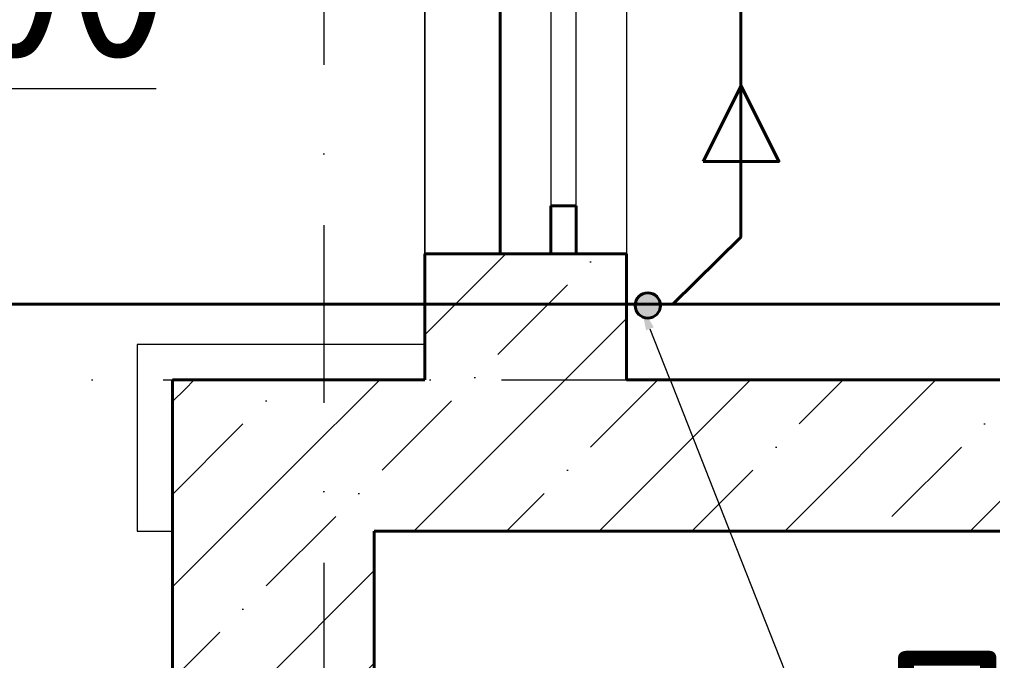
# Model space of a CAD drawing. Header units: feet. Extents: x -10410 to 374725, y -46422 to 88923.
# Drawn here: x 1166 to 3095, y 45079 to 46351 of the extents above; entities that cross this region are included whole.
import ezdxf
from ezdxf import colors
from ezdxf.entities.mleader import LeaderData, LeaderLine
from ezdxf.enums import TextEntityAlignment as Align
from ezdxf.math import Vec2, Vec3

# ---------------------------------------------------------------- set-up
doc = ezdxf.new("R2010")
doc.units = ezdxf.units.FT
doc.header["$MEASUREMENT"] = 0
doc.set_wipeout_variables(frame=1)
doc.linetypes.add('Wipeout_Contour', pattern=[1000, 0, -1000])
doc.linetypes.add('Штрихпунктирная', pattern=[670.2777624130249, 352.777767181396, -176.388883590699, 0, -141.11111164093])
for name, color, linetype in [('Интерьер - Мебель', 7, 'Continuous'), ('Конструктив - Перекрытия', 7, 'Continuous'), ('Конструктив - Стены Несущие', 7, 'Continuous'), ('Окна ArchiCAD', 7, 'Continuous'), ('Элемент Модели - Оси', 7, 'Continuous')]:
    doc.layers.add(name, color=color, linetype=linetype)
for name, color, linetype, lineweight in [('Интерьер - Мебель_Ном._пера__7', 7, 'Continuous', 20), ('канализация', 30, 'Continuous', 40), ('Конструктив - Перекрытия_Ном._пера__21', 7, 'Continuous', 40), ('Конструктив - Стены Несущие_Ном._пера__21', 7, 'Continuous', 40), ('Окна ArchiCAD_Ном._пера__120', 7, 'Continuous', 5), ('Окна ArchiCAD_Ном._пера__21', 7, 'Continuous', 40), ('Элемент Модели - Оси_Ном._пера__1', 7, 'Continuous', 20)]:
    doc.layers.add(name, color=color, linetype=linetype, lineweight=lineweight)
doc.layers.add('Конструктив - Стены Несущие_Ном._пера__170', color=7, linetype='Continuous', lineweight=5, true_color=0x9f9f00)
doc.layers.add('Элемент Модели - Оси_Ном._пера__94', color=7, linetype='Continuous', lineweight=5, true_color=0xdc4f00)
doc.styles.get("Standard").update_dxf_attribs({"font": 'isocpeur.ttf'})
doc.styles.add('СГЕНЕРИР_СТИЛЬ_1', font='arial.ttf')
doc.dimstyles.get("Standard").update_dxf_attribs({"dimtxt": 250, "dimasz": 200, "dimexe": 0.18, "dimexo": 0.0625, "dimgap": 100, "dimtad": 1, "dimjust": 2, "dimdec": 4, "dimzin": 0, "dimdsep": 46, "dimtxsty": 'Standard', "dimblk": 'OBLIQUE', "dimcen": 0.09, "dimadec": 0, "dimazin": 0, "dimtfac": 1, "dimtdec": 4, "dimtofl": 0, "dimtmove": 0, "dimatfit": 3, "dimldrblk": 'OBLIQUE', "dimfxl": 1, "dimtfill": 1, "dimtolj": 1, "dimtzin": 0, "dimlwd": 5, "dimlwe": 5, "dimarcsym": 0})
pattern_1 = [(44.99999999999999, (0, 0), (-183.8477563649663, 183.8477563649665), []), (44.99999999999999, (-91.92387818248316, 91.92387818248324), (-183.8477563649663, 183.8477563649665), [194.9999928474, -64.9999976158, 0, -64.9999976158])]

# ---------------------------------------------------------------- blocks, each defined once
blk = doc.blocks.new('Перекрытие_11', base_point=(2.014418280687986e-13, 3249.999870023374))
at = {"layer": 'Конструктив - Перекрытия_Ном._пера__21', "linetype": 'Continuous', "flags": 128}
blk.add_lwpolyline([(2.014418280687986e-13, 3249.999870023374), (349.5340104427439, 3249.999870023374), (349.5340104427439, 6200.039066075157), (2.014418280687986e-13, 6200.039066075157), (2.014418280687986e-13, 9399.999870023372), (14400, 9399.999870023372), (14400, 6200.039066075157), (14005.69794721407, 6200.039066075157), (14005.69794721407, 3249.999870023374), (14400, 3249.999870023374), (14400, -5.845098360879319e-05), (8689.176096130459, -5.845098360879319e-05), (8689.176096130459, -1641.589501266232), (5700.804234318001, -1641.589501266232), (5700.804234318001, -5.845098360879319e-05), (2.014418280687986e-13, -5.845098360879319e-05)], close=True, dxfattribs=at)
blk = doc.blocks.new('Окно 18_4')
at = {"layer": 'Окна ArchiCAD_Ном._пера__120', "linetype": 'Continuous'}
for p, q in [((-300, 250.0000000000001), (300, 250.0000000000001)), ((-205, 0), (205, 0)), ((205, -50), (-205, -50)), ((-300, -150), (300, -150))]:
    blk.add_line(p, q, dxfattribs=at)
at = {"layer": 'Окна ArchiCAD_Ном._пера__21', "linetype": 'Continuous'}
for p, q in [((-300, 0), (-205, 0)), ((-300, -50), (-300, 0)), ((-205, 0), (-205, -50)), ((205, -50), (205, 0)), ((205, 0), (300, 0)), ((300, -50), (300, 0)), ((-205, -50), (-300, -50)), ((300, -50), (205, -50))]:
    blk.add_line(p, q, dxfattribs=at)
blk = doc.blocks.new('Стена_9', base_point=(500.0000000000003, 6200.039151678197))
at = {"color": 254, "linetype": 'Wipeout_Contour', "lineweight": 0, "ltscale": 21575.85833029647}
blk.add_wipeout([(199.99999999999986, 3399.999999999997), (600.0000096190624, 3399.999999999997), (600.0000096190624, 3650.092633679045), (500.00000721429683, 3650.092633679045), (450.00000601191397, 3650.092633679045), (199.99999999999986, 3650.092633679045)], dxfattribs=at).dxf.layer = 'Конструктив - Стены Несущие'
at = {"layer": 'Конструктив - Стены Несущие_Ном._пера__170', "linetype": 'Continuous'}
h = blk.add_hatch(dxfattribs=at)
h.set_pattern_fill('ЖЕЛЕЗОБЕТОН', color=256, style=0, pattern_type=2)
h.set_pattern_definition(pattern_1)
h.paths.add_polyline_path([(199.9999999999998, 3399.999999999997), (600.0000096190623, 3399.999999999997), (600.0000096190623, 3650.092633679045), (500.0000072142967, 3650.092633679045), (450.0000060119139, 3650.092633679045), (199.9999999999998, 3650.092633679045)])
at = {"layer": 'Конструктив - Стены Несущие_Ном._пера__21', "linetype": 'Continuous'}
for p, q in [((449.9999999999998, 3650.092643196492), (199.9999999999998, 3650.092643196492)), ((499.9999999999998, 3650.092643196492), (449.9999999999998, 3650.092643196492)), ((599.9999999999999, 3650.092643196492), (499.9999999999998, 3650.092643196492))]:
    blk.add_line(p, q, dxfattribs=at)
at = {"layer": 'Конструктив - Стены Несущие_Ном._пера__21', "linetype": 'Continuous', "flags": 128}
for points in [[(200.0000000000001, 3650.092631166702), (200.0000000000001, 3399.999999999997)], [(600.0000000000002, 3399.999999999997), (600.0000000000002, 3650.092635611411)]]:
    blk.add_lwpolyline(points, dxfattribs=at)
at = {"layer": 'Окна ArchiCAD', "color": 21, "linetype": 'Continuous', "lineweight": 30, "true_color": 0xff9955, "xscale": -1, "zscale": 1000, "rotation": 90}
blk.add_blockref('Окно 18_4', (450.0000000000002, 3950.092643196492), dxfattribs=at)
blk = doc.blocks.new('Стена_10', base_point=(2.107391432104354e-13, 3399.999999999997))
at = {"color": 254, "linetype": 'Wipeout_Contour', "lineweight": 0, "ltscale": 14142.74502408167}
blk.add_wipeout([(-300.0000000000003, 1900.581351477002), (-50.00002086164602, 1900.581351477002), (-2.98023554989868e-06, 1900.581351477002), (99.99997764823632, 1900.581351477002), (99.99997764823632, 3100.000002980232), (-300.0000000000003, 3399.999999999996)], dxfattribs=at).dxf.layer = 'Конструктив - Стены Несущие'
at = {"layer": 'Конструктив - Стены Несущие_Ном._пера__170', "linetype": 'Continuous'}
h = blk.add_hatch(dxfattribs=at)
h.set_pattern_fill('ЖЕЛЕЗОБЕТОН', color=256, style=0, pattern_type=2)
h.set_pattern_definition(pattern_1)
h.paths.add_polyline_path([(-300.0000000000003, 1900.581351477002), (-50.00002086164604, 1900.581351477002), (-2.980235558336375e-06, 1900.581351477002), (99.99997764823631, 1900.581351477002), (99.99997764823631, 3100.000002980232), (-300.0000000000003, 3399.999999999997)])
at = {"layer": 'Конструктив - Стены Несущие_Ном._пера__21', "linetype": 'Continuous', "flags": 128}
for points in [[(-299.9999999999998, 3399.999999999997), (-299.9999999999999, 1900.581351477002)], [(100.0000000000001, 1900.581324654888), (100.0000000000002, 3099.999999999997)]]:
    blk.add_lwpolyline(points, dxfattribs=at)
blk = doc.blocks.new('Стена_14', base_point=(2.107391432104354e-13, 3399.999999999997))
at = {"color": 254, "linetype": 'Wipeout_Contour', "lineweight": 0, "ltscale": 15708.79711680337}
blk.add_wipeout([(3249.6435483327086, 3099.999999999997), (3249.6435483327086, 3399.999999999997), (-300.00000000000114, 3399.999999999997), (99.99999999999955, 3099.999999999997)], dxfattribs=at).dxf.layer = 'Конструктив - Стены Несущие'
at = {"layer": 'Конструктив - Стены Несущие_Ном._пера__170', "linetype": 'Continuous'}
h = blk.add_hatch(dxfattribs=at)
h.set_pattern_fill('ЖЕЛЕЗОБЕТОН', color=256, style=0, pattern_type=2)
h.set_pattern_definition(pattern_1)
h.paths.add_polyline_path([(3249.643548332708, 3099.999999999997), (3249.643548332708, 3399.999999999997), (-300.0000000000007, 3399.999999999997), (99.99999999999964, 3099.999999999997)])
at = {"layer": 'Конструктив - Стены Несущие_Ном._пера__21', "linetype": 'Continuous', "flags": 128}
for points in [[(199.9999999999993, 3399.999999999997), (-300.0000000000007, 3399.999999999997)], [(2014.842560040463, 3399.999999999997), (599.9999999999997, 3399.999999999997)], [(99.99999999999964, 3099.999999999997), (3249.643548332709, 3099.999999999997)]]:
    blk.add_lwpolyline(points, dxfattribs=at)
blk = doc.blocks.new('Руст Угловой 18')
at = {"layer": 'Интерьер - Мебель_Ном._пера__7', "linetype": 'Continuous'}
for p, q in [((70.00000000000004, 300), (1.83697019872103e-14, 300)), ((1.83697019872103e-14, 300), (0, 0)), ((70.00000000000001, -70), (70.00000000000004, 300)), ((0, 0), (-500, 0)), ((-500, 0), (-500, -70)), ((-500, -70), (70.00000000000001, -70))]:
    blk.add_line(p, q, dxfattribs=at)
blk = doc.blocks.new('Стандартный Маркер Сетки_2')
at = {"layer": 'Элемент Модели - Оси_Ном._пера__94', "linetype": 'Штрихпунктирная'}
blk.add_line((1000, 0), (17700, 0), dxfattribs=at)
at = {"layer": 'Элемент Модели - Оси_Ном._пера__1', "style": 'СГЕНЕРИР_СТИЛЬ_1'}
blk.add_attdef('AC_MarkerText_1', text='', height=350.0000000000001, dxfattribs=at).set_placement((-500, 20.00049999999989), align=Align.MIDDLE_CENTER)
blk = doc.blocks.new('Стандартный Маркер Сетки_3')
at = {"layer": 'Элемент Модели - Оси_Ном._пера__94', "linetype": 'Штрихпунктирная'}
blk.add_line((1000, 0), (15413.75634946634, 0), dxfattribs=at)
at = {"layer": 'Элемент Модели - Оси_Ном._пера__1', "style": 'СГЕНЕРИР_СТИЛЬ_1'}
blk.add_attdef('AC_MarkerText_1', text='', height=350.0000000000001, rotation=90.00000000000001, dxfattribs=at).set_placement((16913.75634946634, 20.00050000000005), align=Align.MIDDLE_CENTER)
blk = doc.blocks.new('_Oblique')
at = {"color": 0, "linetype": 'ByBlock', "lineweight": -2}
blk.add_line((-0.5, -0.5), (0.5, 0.5), dxfattribs=at)
blk = doc.blocks.new('*D599')
at = {"layer": 'Defpoints', "color": 0, "transparency": 16777216}
for p in [(1969.278184388415, 46756.45620408509), (-1530.721796608221, 45785.75028977654), (1969.278184388415, 45785.80173641993)]:
    blk.add_point(p, dxfattribs=at)
at = {"layer": 'канализация', "color": 0, "lineweight": 5, "transparency": 16777216}
for p, q in [((-1530.721796608221, 45785.81278977654), (-1530.721796608221, 46756.63620408509)), ((-1530.721796608221, 46756.45620408509), (1969.278184388415, 46756.45620408509)), ((1969.278184388415, 45785.86423641993), (1969.278184388415, 46756.63620408509))]:
    blk.add_line(p, q, dxfattribs=at)
at = {"layer": 'канализация', "color": 0, "lineweight": 5, "transparency": 16777216, "xscale": 200, "yscale": 200, "zscale": 200, "rotation": 180}
blk.add_blockref('_Oblique', (-1530.721796608221, 46756.45620408509), dxfattribs=at)
at = {"layer": 'канализация', "color": 0, "lineweight": 5, "transparency": 16777216, "xscale": 200, "yscale": 200, "zscale": 200}
blk.add_blockref('_Oblique', (1969.278184388415, 46756.45620408509), dxfattribs=at)
at = {"layer": 'канализация', "color": 0, "lineweight": 5, "transparency": 16777216, "insert": (-30.72180610990232, 46981.45620408509), "char_height": 250, "attachment_point": 5, "bg_fill": 3, "box_fill_scale": 1.25, "bg_fill_color": 256, "bg_fill_true_color": 13158600, "bg_fill_transparency": 0}
blk.add_mtext('\\A1;3500.0000', dxfattribs=at)

msp = doc.modelspace()

# ---------------------------------------------------------------- linework, layer by layer
at = {"layer": 'канализация'}
msp.add_line((2596.10704997764, 46843.5820256978), (2596.10704997764, 45919.43462295504), dxfattribs=at)
msp.add_lwpolyline([(2521.60704997764, 46069.43462295504), (2596.60704997764, 46219.43462295504), (2671.60704997764, 46069.43462295504), (2521.60704997764, 46069.43462295504)], dxfattribs=at)
msp.add_arc((2595.60704997764, 45919.43462295504), 0.5, 314.6790382335563, 0, dxfattribs=at)

# ---------------------------------------------------------------- block references
at = {"layer": 'Конструктив - Перекрытия', "linetype": 'Continuous'}
msp.add_blockref('Перекрытие_11', (1769.278184388415, 45485.75015979991), dxfattribs=at)

# ---------------------------------------------------------------- next in the draw order: block references
at = {"layer": 'Конструктив - Стены Несущие'}
for name, p in [('Стена_9', (2269.278184388415, 48435.78944145473)), ('Стена_10', (1769.278184388415, 45635.75028977654))]:
    msp.add_blockref(name, p, dxfattribs=at)

# ---------------------------------------------------------------- next in the draw order: block references
msp.add_blockref('Стена_14', (1769.278184388415, 45635.75028977654), dxfattribs=at)

# ---------------------------------------------------------------- next in the draw order: hatches: boundary and pattern name
at = {"layer": 'канализация'}
h = msp.add_hatch(color=256, dxfattribs=at)
h.dxf.hatch_style = 1
h.paths.add_polyline_path([(2386.6847590473, 45785.80173641993), (2436.469068574068, 45785.80173641993, 0.9111457584169371)])
h.paths.add_polyline_path([(2436.576913810684, 45783.48211765045, 0.02271686053336006), (2436.473809103199, 45785.75028977654), (2386.68001851817, 45785.75028977654, 0.02271686053336006), (2386.576913810684, 45783.48211765045, 1)])

# ---------------------------------------------------------------- next in the draw order: linework, layer by layer
for p, q in [((2595.958617281862, 45919.07909457276), (2461.179634798376, 45785.80173641993)), ((2778.950301819365, 45785.75028977654), (-1030.721796608221, 45785.75028977654)), ((2366.338598239665, 45785.75028977654), (1469.278203391779, 45785.75028977654)), ((3517.045436994229, 45785.75028977654), (2778.950301819365, 45785.75028977654))]:
    msp.add_line(p, q, dxfattribs=at)
at = {"layer": 'канализация', "color": 1, "lineweight": 5}
msp.add_line((3517.045436994229, 45785.80173641993), (961.6041111270234, 45785.80173641993), dxfattribs=at)
at = {"layer": 'канализация'}
msp.add_circle((2411.576913810684, 45783.48211765045), 25, dxfattribs=at)
at = {"layer": 'канализация', "lineweight": 5}
msp.add_solid([(3076.550600029603, 45785.8558331167), (3076.699464408645, 45785.75028977654), (3076.52441648031, 45785.80184773214)], dxfattribs=at)

# ---------------------------------------------------------------- next in the draw order: block references
at = {"layer": 'Интерьер - Мебель', "color": 214, "linetype": 'Continuous', "lineweight": 20, "zscale": 1000, "rotation": 180}
msp.add_blockref('Руст Угловой 18', (1469.278184388414, 45635.75028977654), dxfattribs=at)
at = {"layer": 'Элемент Модели - Оси', "color": 8, "linetype": 'Continuous', "lineweight": 20, "zscale": 1000, "rotation": 270}
msp.add_blockref('Стандартный Маркер Сетки_3', (1769.278184388347, 51635.75028977654), dxfattribs=at)
at = {"layer": 'Элемент Модели - Оси', "color": 8, "linetype": 'Continuous', "lineweight": 20, "zscale": 1000}
msp.add_blockref('Стандартный Маркер Сетки_2', (-2230.721815611585, 45635.75028977654), dxfattribs=at)

# ---------------------------------------------------------------- next in the draw order: leaders
at = {"layer": 'канализация', "lineweight": 5}
ml = msp.add_multileader_mtext('Standard', dxfattribs=at)
ml.set_content('Пр.%%C100', color=256)
ml.set_leader_properties(lineweight=5)
ml.build(insert=Vec2(0, 0))
ml.multileader.update_dxf_attribs({"text_left_attachment_type": 6, "text_right_attachment_type": 6, "dogleg_length": 0.36, "arrow_head_size": 50})
ctx = ml.context
ctx.base_point, ctx.char_height, ctx.arrow_head_size, ctx.landing_gap_size, ctx.plane_origin = Vec3(2822.447481735828, 44706.21410422493), 300, 50, 50, Vec3(1759.348688975984, 45998.26577195589)
ctx.left_attachment, ctx.right_attachment = 6, 6
notes = []
notes.append((ctx, [(1, (1, 1, 0), (2822.087481735828, 44706.21410422493), (1, 0), 0.36, [(0, [(2397.589420510805, 45783.776378487)], 0, [])])]))
ctx.mtext.insert, ctx.mtext.width, ctx.mtext.flow_direction = Vec3(2872.447481735828, 45096.21410422493), 785.9034503578441, 5
for ctx, leaders in notes:
    for number, flags, end, landing, length, lines in leaders:
        leader = LeaderData()
        leader.index, (leader.has_last_leader_line, leader.has_dogleg_vector, leader.attachment_direction) = number, flags
        leader.last_leader_point, leader.dogleg_vector, leader.dogleg_length = Vec3(end), Vec3(landing), length
        for number, points, colour, breaks in lines:
            line = LeaderLine()
            line.index, line.vertices, line.color, line.breaks = number, Vec3.list(points), colors.encode_raw_color(colour), breaks
            leader.lines.append(line)
        ctx.leaders.append(leader)

# ---------------------------------------------------------------- next in the draw order: dimensions: what is measured, and where the dimension line sits
at = {"layer": 'канализация', "color": 1, "lineweight": 5}
dim = msp.add_linear_dim(base=(1969.278184388415, 46756.45620408509), p1=(-1530.721796608221, 45785.75028977654), p2=(1969.278184388415, 45785.80173641993), dimstyle='Standard', dxfattribs=at)
dim.commit()
dim.dimension.update_dxf_attribs({"geometry": '*D599', "text_midpoint": (-30.72180610990233, 46756.45620408509), "dimtype": 160})

# ---------------------------------------------------------------- next in the draw order: leaders
at = {"layer": 'канализация', "lineweight": 5}
ml = msp.add_multileader_mtext('Standard', dxfattribs=at)
ml.set_content('%%C100', color=256)
ml.set_leader_properties(lineweight=5)
ml.build(insert=Vec2(0, 0))
ml.multileader.update_dxf_attribs({"text_left_attachment_type": 6, "text_right_attachment_type": 6, "dogleg_length": 0.36, "arrow_head_size": 50})
ctx = ml.context
ctx.base_point, ctx.char_height, ctx.arrow_head_size, ctx.landing_gap_size, ctx.plane_origin = Vec3(592.9879222595923, 46213.74551906891), 300, 50, 50, Vec3(-470.1108705002514, 47505.79718679987)
ctx.left_attachment, ctx.right_attachment = 6, 6
notes = []
notes.append((ctx, [(1, (1, 1, 0), (592.6279222595923, 46213.74551906891), (1, 0), 0.36, [(0, [(219.2782033917795, 45785.75028977654)], 0, [])])]))
ctx.mtext.insert, ctx.mtext.width, ctx.mtext.flow_direction = Vec3(642.9879222595923, 46573.74551906891), 785.9034503578441, 5
for ctx, leaders in notes:
    for number, flags, end, landing, length, lines in leaders:
        leader = LeaderData()
        leader.index, (leader.has_last_leader_line, leader.has_dogleg_vector, leader.attachment_direction) = number, flags
        leader.last_leader_point, leader.dogleg_vector, leader.dogleg_length = Vec3(end), Vec3(landing), length
        for number, points, colour, breaks in lines:
            line = LeaderLine()
            line.index, line.vertices, line.color, line.breaks = number, Vec3.list(points), colors.encode_raw_color(colour), breaks
            leader.lines.append(line)
        ctx.leaders.append(leader)

doc.saveas('drawing.dxf')
